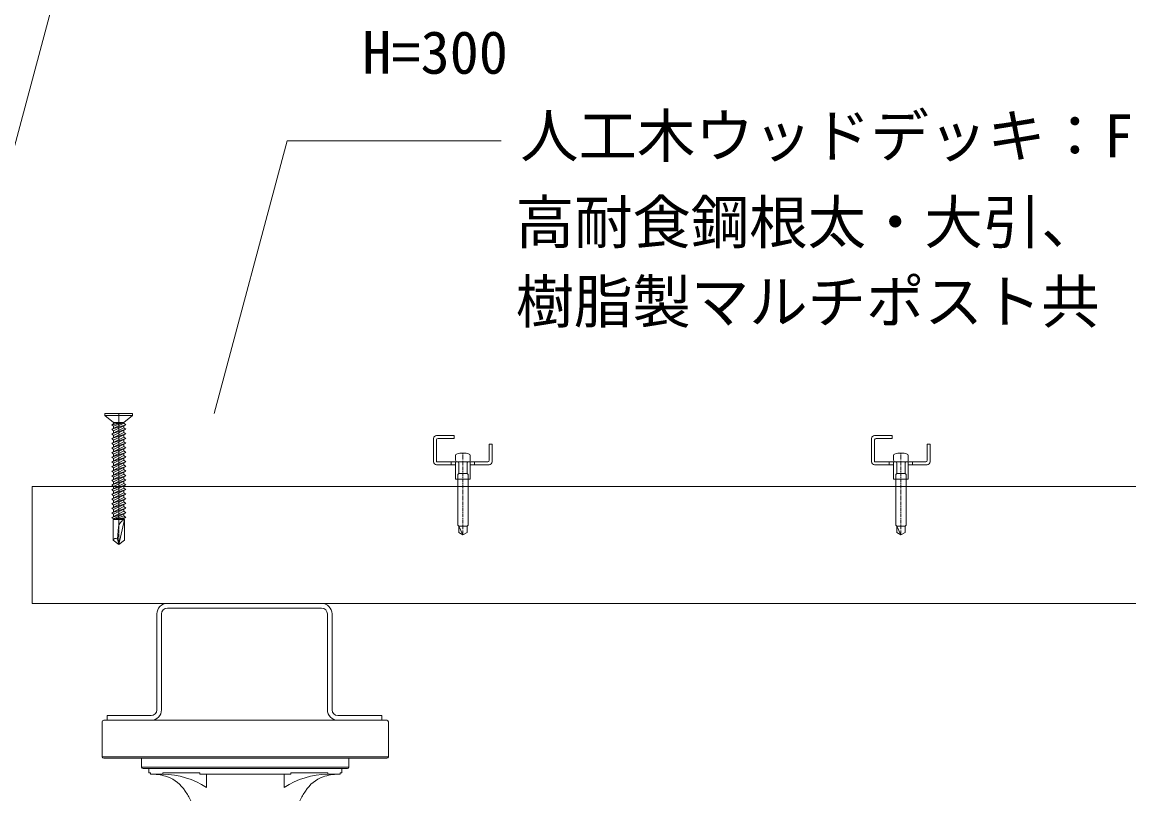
# Model space of a CAD drawing. Units: millimetres, scale not verified. Extents: x -1084 to 781, y -530 to 686.
# Drawn here: x -114.8 to 264.2, y -87.9 to 178.7 of the extents above; entities that cross this region are included whole.
import ezdxf
from ezdxf.enums import TextEntityAlignment as Align

# ---------------------------------------------------------------- set-up
doc = ezdxf.new("R2010")
doc.units = ezdxf.units.MM
doc.linetypes.add('USER3', pattern=[2, 1.25, -0.25, 0.25, -0.25])
for name, color, linetype, lineweight in [('0-3_HATCH', 9, 'Continuous', 18), ('0-B_MOJI', 7, 'Continuous', 18), ('0-E_DECKM', 7, 'Continuous', 18), ('0-F_本体', 7, 'Continuous', 18), ('1-0', 7, 'Continuous', 18), ('1-1_2', 6, 'Continuous', 18), ('1-2_26', 6, 'Continuous', 18), ('1-3_38', 6, 'USER3', 18), ('1-6_0', 6, 'Continuous', 18)]:
    doc.layers.add(name, color=color, linetype=linetype, lineweight=lineweight)
doc.styles.add('ＭＳ ゴシック', font='')
doc.styles.get('ＭＳ ゴシック').set_extended_font_data('MS Gothic')

# ---------------------------------------------------------------- blocks, each defined once
blk = doc.blocks.new('p')
at = {"layer": '1-0'}
for p, q in [((-3.6, 0), (-3.6, -32.8)), ((-2, 0), (-2, -32.8)), ((0, 3.6), (52.8, 3.6)), ((0, 2), (52.8, 2)), ((54.8, 0), (54.8, -32.8)), ((56.4, 0), (56.4, -32.8)), ((-20.6, -34.8), (-5.6, -34.8)), ((-20.6, -34.8), (-20.6, -36.4)), ((-20.6, -36.4), (-5.6, -36.4)), ((-17.434, -34.8), (-8.185, -34.8)), ((58.4, -34.8), (73.4, -34.8)), ((58.4, -36.4), (73.4, -36.4)), ((61.566, -34.8), (70.815, -34.8)), ((73.4, -34.8), (73.4, -36.4))]:
    blk.add_line(p, q, dxfattribs=at)
for centre, radius, start, end in [((0, 0), 3.6, 90, 180), ((0, 0), 2, 90, 180), ((52.8, 0), 3.6, 0, 90), ((52.8, 0), 2, 0, 90), ((-5.6, -32.8), 2, 270, 0), ((-5.6, -32.8), 3.6, 270, 0), ((58.4, -32.8), 3.6, 180, 270), ((58.4, -32.8), 2, 180, 270)]:
    blk.add_arc(centre, radius, start, end, dxfattribs=at)
blk = doc.blocks.new('EDRAS2-G34')
at = {"layer": '1-1_2'}
for p, q in [((-365.5, 1968), (-384.5, 1968)), ((-384.5, 1968), (-384.5, 1966.6)), ((-365.5, 1968), (-384.5, 1968)), ((-384.5, 1968), (-384.5, 1966.6)), ((-384.5, 1966.6), (-378.45, 1962)), ((-384.5, 1966.6), (-365.5, 1966.6)), ((-384.5, 1966.6), (-378.45, 1962)), ((-384.5, 1966.6), (-365.5, 1966.6)), ((-365.5, 1966.6), (-371.55, 1962)), ((-365.5, 1966.6), (-371.55, 1962)), ((-365.5, 1966.6), (-365.5, 1968)), ((-365.5, 1966.6), (-365.5, 1968)), ((-371.55, 1961.453), (-379.8, 1957.237)), ((-371.55, 1961.453), (-379.8, 1957.237)), ((-378.45, 1961.102), (-379.8, 1960.412)), ((-378.45, 1961.102), (-379.8, 1960.412)), ((-370.2, 1960.412), (-379.8, 1957.237)), ((-379.8, 1960.412), (-378.45, 1959.372)), ((-370.2, 1960.412), (-379.8, 1957.237)), ((-379.8, 1960.412), (-378.45, 1959.372)), ((-371.55, 1958.278), (-379.8, 1954.062)), ((-371.55, 1958.278), (-379.8, 1954.062)), ((-370.2, 1957.237), (-379.8, 1954.062)), ((-379.8, 1957.237), (-378.45, 1956.197)), ((-370.2, 1957.237), (-379.8, 1954.062)), ((-379.8, 1957.237), (-378.45, 1956.197)), ((-371.55, 1962), (-378.45, 1961.102)), ((-371.55, 1962), (-378.45, 1962)), ((-378.45, 1962), (-378.45, 1961.102)), ((-371.55, 1962), (-378.45, 1961.102)), ((-371.55, 1962), (-378.45, 1962)), ((-378.45, 1962), (-378.45, 1961.102)), ((-378.45, 1956.197), (-370.2, 1960.412)), ((-378.45, 1956.197), (-370.2, 1960.412)), ((-378.45, 1959.372), (-378.45, 1957.927)), ((-378.45, 1959.372), (-378.45, 1957.927)), ((-378.45, 1953.022), (-370.2, 1957.237)), ((-378.45, 1953.022), (-370.2, 1957.237)), ((-378.45, 1956.197), (-378.45, 1954.752)), ((-378.45, 1956.197), (-378.45, 1954.752)), ((-371.55, 1958.278), (-371.55, 1959.723)), ((-371.55, 1958.278), (-371.55, 1959.723)), ((-370.2, 1957.237), (-371.55, 1958.278)), ((-370.2, 1957.237), (-371.55, 1958.278)), ((-371.55, 1955.103), (-371.55, 1956.548)), ((-371.55, 1955.103), (-371.55, 1956.548)), ((-371.55, 1955.103), (-379.8, 1950.887)), ((-371.55, 1955.103), (-379.8, 1950.887)), ((-370.2, 1954.062), (-379.8, 1950.887)), ((-379.8, 1954.062), (-378.45, 1953.022)), ((-370.2, 1954.062), (-379.8, 1950.887)), ((-379.8, 1954.062), (-378.45, 1953.022)), ((-371.55, 1951.928), (-379.8, 1947.712)), ((-371.55, 1951.928), (-379.8, 1947.712)), ((-370.2, 1950.887), (-379.8, 1947.712)), ((-379.8, 1950.887), (-378.45, 1949.847)), ((-370.2, 1950.887), (-379.8, 1947.712)), ((-379.8, 1950.887), (-378.45, 1949.847)), ((-371.55, 1948.753), (-379.8, 1944.537)), ((-371.55, 1948.753), (-379.8, 1944.537)), ((-378.45, 1949.847), (-370.2, 1954.062)), ((-378.45, 1949.847), (-370.2, 1954.062)), ((-378.45, 1953.022), (-378.45, 1951.577)), ((-378.45, 1953.022), (-378.45, 1951.577)), ((-378.45, 1946.672), (-370.2, 1950.887)), ((-378.45, 1946.672), (-370.2, 1950.887)), ((-378.45, 1949.847), (-378.45, 1948.402)), ((-378.45, 1949.847), (-378.45, 1948.402)), ((-370.2, 1954.062), (-371.55, 1955.103)), ((-370.2, 1954.062), (-371.55, 1955.103)), ((-371.55, 1951.928), (-371.55, 1953.373)), ((-371.55, 1951.928), (-371.55, 1953.373)), ((-370.2, 1950.887), (-371.55, 1951.928)), ((-370.2, 1950.887), (-371.55, 1951.928)), ((-371.55, 1948.753), (-371.55, 1950.198)), ((-371.55, 1948.753), (-371.55, 1950.198)), ((-370.2, 1947.712), (-371.55, 1948.753)), ((-370.2, 1947.712), (-371.55, 1948.753)), ((-370.2, 1947.712), (-379.8, 1944.537)), ((-379.8, 1947.712), (-378.45, 1946.672)), ((-370.2, 1947.712), (-379.8, 1944.537)), ((-379.8, 1947.712), (-378.45, 1946.672)), ((-371.55, 1945.578), (-379.8, 1941.362)), ((-371.55, 1945.578), (-379.8, 1941.362)), ((-370.2, 1944.537), (-379.8, 1941.362)), ((-379.8, 1944.537), (-378.45, 1943.497)), ((-370.2, 1944.537), (-379.8, 1941.362)), ((-379.8, 1944.537), (-378.45, 1943.497)), ((-371.55, 1942.403), (-379.8, 1938.187)), ((-371.55, 1942.403), (-379.8, 1938.187)), ((-370.2, 1941.362), (-379.8, 1938.187)), ((-379.8, 1941.362), (-378.45, 1940.322)), ((-370.2, 1941.362), (-379.8, 1938.187)), ((-379.8, 1941.362), (-378.45, 1940.322)), ((-378.45, 1943.497), (-370.2, 1947.712)), ((-378.45, 1943.497), (-370.2, 1947.712)), ((-378.45, 1946.672), (-378.45, 1945.227)), ((-378.45, 1946.672), (-378.45, 1945.227)), ((-378.45, 1940.322), (-370.2, 1944.537)), ((-378.45, 1940.322), (-370.2, 1944.537)), ((-378.45, 1943.497), (-378.45, 1942.052)), ((-378.45, 1943.497), (-378.45, 1942.052)), ((-378.45, 1937.147), (-370.2, 1941.362)), ((-378.45, 1937.147), (-370.2, 1941.362)), ((-371.55, 1945.578), (-371.55, 1947.023)), ((-371.55, 1945.578), (-371.55, 1947.023)), ((-370.2, 1944.537), (-371.55, 1945.578)), ((-370.2, 1944.537), (-371.55, 1945.578)), ((-371.55, 1942.403), (-371.55, 1943.848)), ((-371.55, 1942.403), (-371.55, 1943.848)), ((-370.2, 1941.362), (-371.55, 1942.403)), ((-370.2, 1941.362), (-371.55, 1942.403)), ((-371.55, 1939.228), (-371.55, 1940.673)), ((-371.55, 1939.228), (-371.55, 1940.673)), ((-371.55, 1939.228), (-379.8, 1935.012)), ((-371.55, 1939.228), (-379.8, 1935.012)), ((-370.2, 1938.187), (-379.8, 1935.012)), ((-379.8, 1938.187), (-378.45, 1937.147)), ((-370.2, 1938.187), (-379.8, 1935.012)), ((-379.8, 1938.187), (-378.45, 1937.147)), ((-371.55, 1936.053), (-379.8, 1931.837)), ((-371.55, 1936.053), (-379.8, 1931.837)), ((-370.2, 1935.012), (-379.8, 1931.837)), ((-379.8, 1935.012), (-378.45, 1933.972)), ((-370.2, 1935.012), (-379.8, 1931.837)), ((-379.8, 1935.012), (-378.45, 1933.972)), ((-378.45, 1940.322), (-378.45, 1938.877)), ((-378.45, 1940.322), (-378.45, 1938.877)), ((-378.45, 1933.972), (-370.2, 1938.187)), ((-378.45, 1933.972), (-370.2, 1938.187)), ((-378.45, 1937.147), (-378.45, 1935.702)), ((-378.45, 1937.147), (-378.45, 1935.702)), ((-378.45, 1930.797), (-370.2, 1935.012)), ((-378.45, 1930.797), (-370.2, 1935.012)), ((-378.45, 1933.972), (-378.45, 1932.527)), ((-378.45, 1933.972), (-378.45, 1932.527)), ((-370.2, 1938.187), (-371.55, 1939.228)), ((-370.2, 1938.187), (-371.55, 1939.228)), ((-371.55, 1936.053), (-371.55, 1937.498)), ((-371.55, 1936.053), (-371.55, 1937.498)), ((-370.2, 1935.012), (-371.55, 1936.053)), ((-370.2, 1935.012), (-371.55, 1936.053)), ((-371.55, 1932.878), (-371.55, 1934.323)), ((-371.55, 1932.878), (-371.55, 1934.323)), ((-371.55, 1932.878), (-379.8, 1928.662)), ((-371.55, 1932.878), (-379.8, 1928.662)), ((-370.2, 1931.837), (-379.8, 1928.662)), ((-379.8, 1931.837), (-378.45, 1930.797)), ((-370.2, 1931.837), (-379.8, 1928.662)), ((-379.8, 1931.837), (-378.45, 1930.797)), ((-371.55, 1929.703), (-379.8, 1925.487)), ((-371.55, 1929.703), (-379.8, 1925.487)), ((-370.2, 1928.662), (-379.8, 1925.487)), ((-379.8, 1928.662), (-378.45, 1927.622)), ((-370.2, 1928.662), (-379.8, 1925.487)), ((-379.8, 1928.662), (-378.45, 1927.622)), ((-371.55, 1926.528), (-379.8, 1922.312)), ((-371.55, 1926.528), (-379.8, 1922.312)), ((-370.2, 1925.487), (-379.8, 1922.312)), ((-379.8, 1925.487), (-378.45, 1924.447)), ((-370.2, 1925.487), (-379.8, 1922.312)), ((-379.8, 1925.487), (-378.45, 1924.447)), ((-378.45, 1927.622), (-370.2, 1931.837)), ((-378.45, 1927.622), (-370.2, 1931.837)), ((-378.45, 1930.797), (-378.45, 1929.352)), ((-378.45, 1930.797), (-378.45, 1929.352)), ((-378.45, 1924.447), (-370.2, 1928.662)), ((-378.45, 1924.447), (-370.2, 1928.662)), ((-378.45, 1927.622), (-378.45, 1926.177)), ((-378.45, 1927.622), (-378.45, 1926.177)), ((-378.45, 1921.272), (-370.2, 1925.487)), ((-378.45, 1921.272), (-370.2, 1925.487)), ((-370.2, 1931.837), (-371.55, 1932.878)), ((-370.2, 1931.837), (-371.55, 1932.878)), ((-371.55, 1929.703), (-371.55, 1931.148)), ((-371.55, 1929.703), (-371.55, 1931.148)), ((-370.2, 1928.662), (-371.55, 1929.703)), ((-370.2, 1928.662), (-371.55, 1929.703)), ((-371.55, 1926.528), (-371.55, 1927.973)), ((-371.55, 1926.528), (-371.55, 1927.973)), ((-370.2, 1925.487), (-371.55, 1926.528)), ((-370.2, 1925.487), (-371.55, 1926.528)), ((-371.55, 1923.353), (-379.8, 1919.137)), ((-371.55, 1923.353), (-379.8, 1919.137)), ((-370.2, 1922.312), (-379.8, 1919.137)), ((-379.8, 1922.312), (-378.45, 1921.272)), ((-370.2, 1922.312), (-379.8, 1919.137)), ((-379.8, 1922.312), (-378.45, 1921.272)), ((-371.55, 1920.178), (-379.8, 1915.962)), ((-371.55, 1920.178), (-379.8, 1915.962)), ((-370.2, 1919.137), (-379.8, 1915.962)), ((-379.8, 1919.137), (-378.45, 1918.097)), ((-370.2, 1919.137), (-379.8, 1915.962)), ((-379.8, 1919.137), (-378.45, 1918.097)), ((-378.45, 1924.447), (-378.45, 1923.002)), ((-378.45, 1924.447), (-378.45, 1923.002)), ((-378.45, 1918.097), (-370.2, 1922.312)), ((-378.45, 1918.097), (-370.2, 1922.312)), ((-378.45, 1921.272), (-378.45, 1919.827)), ((-378.45, 1921.272), (-378.45, 1919.827)), ((-378.45, 1914.922), (-370.2, 1919.137)), ((-378.45, 1914.922), (-370.2, 1919.137)), ((-378.45, 1918.097), (-378.45, 1916.652)), ((-378.45, 1918.097), (-378.45, 1916.652)), ((-371.55, 1923.353), (-371.55, 1924.798)), ((-371.55, 1923.353), (-371.55, 1924.798)), ((-370.2, 1922.312), (-371.55, 1923.353)), ((-370.2, 1922.312), (-371.55, 1923.353)), ((-371.55, 1920.178), (-371.55, 1921.623)), ((-371.55, 1920.178), (-371.55, 1921.623)), ((-370.2, 1919.137), (-371.55, 1920.178)), ((-370.2, 1919.137), (-371.55, 1920.178)), ((-371.55, 1917.003), (-371.55, 1918.448)), ((-371.55, 1917.003), (-371.55, 1918.448)), ((-371.55, 1917.003), (-379.8, 1912.787)), ((-371.55, 1917.003), (-379.8, 1912.787)), ((-370.2, 1915.962), (-379.8, 1912.787)), ((-379.8, 1915.962), (-378.45, 1914.922)), ((-370.2, 1915.962), (-379.8, 1912.787)), ((-379.8, 1915.962), (-378.45, 1914.922)), ((-379.8, 1912.787), (-378.45, 1911.747)), ((-370.2, 1912.787), (-379.8, 1909.612)), ((-379.8, 1912.787), (-378.45, 1911.747)), ((-370.2, 1912.787), (-379.8, 1909.612)), ((-378.45, 1911.747), (-370.2, 1915.962)), ((-378.45, 1911.747), (-370.2, 1915.962)), ((-378.45, 1914.922), (-378.45, 1913.477)), ((-378.45, 1914.922), (-378.45, 1913.477)), ((-378.45, 1908.572), (-370.2, 1912.787)), ((-378.45, 1908.572), (-370.2, 1912.787)), ((-378.45, 1911.747), (-378.45, 1910.302)), ((-378.45, 1911.747), (-378.45, 1910.302)), ((-370.2, 1915.962), (-371.55, 1917.003)), ((-370.2, 1915.962), (-371.55, 1917.003)), ((-371.55, 1913.828), (-371.55, 1915.273)), ((-371.55, 1913.828), (-371.55, 1915.273)), ((-370.2, 1912.787), (-371.55, 1913.828)), ((-370.2, 1912.787), (-371.55, 1913.828)), ((-371.55, 1910.653), (-371.55, 1912.098)), ((-371.55, 1910.653), (-371.55, 1912.098)), ((-370.2, 1909.612), (-371.55, 1910.653)), ((-370.2, 1909.612), (-371.55, 1910.653)), ((-370.2, 1909.612), (-379.8, 1906.437)), ((-370.2, 1909.612), (-379.8, 1906.437)), ((-370.2, 1906.437), (-379.8, 1903.262)), ((-370.2, 1906.437), (-379.8, 1903.262)), ((-370.2, 1903.262), (-379.8, 1900.087)), ((-370.2, 1903.262), (-379.8, 1900.087)), ((-378.45, 1905.397), (-370.2, 1909.612)), ((-378.45, 1905.397), (-370.2, 1909.612)), ((-378.45, 1908.572), (-378.45, 1907.127)), ((-378.45, 1908.572), (-378.45, 1907.127)), ((-378.45, 1902.222), (-370.2, 1906.437)), ((-378.45, 1902.222), (-370.2, 1906.437)), ((-378.45, 1905.397), (-378.45, 1903.952)), ((-378.45, 1905.397), (-378.45, 1903.952)), ((-378.45, 1899.047), (-370.2, 1903.262)), ((-378.45, 1899.047), (-370.2, 1903.262)), ((-371.55, 1907.478), (-371.55, 1908.923)), ((-371.55, 1907.478), (-371.55, 1908.923)), ((-370.2, 1906.437), (-371.55, 1907.478)), ((-370.2, 1906.437), (-371.55, 1907.478)), ((-371.55, 1904.303), (-371.55, 1905.748)), ((-371.55, 1904.303), (-371.55, 1905.748)), ((-370.2, 1903.262), (-371.55, 1904.303)), ((-370.2, 1903.262), (-371.55, 1904.303)), ((-371.55, 1901.128), (-379.8, 1896.912)), ((-371.55, 1901.128), (-379.8, 1896.912)), ((-370.2, 1900.087), (-379.8, 1896.912)), ((-370.2, 1900.087), (-379.8, 1896.912)), ((-379.8, 1896.912), (-378.45, 1895.872)), ((-379.8, 1896.912), (-378.45, 1895.872)), ((-371.1, 1895.475), (-378.9, 1895.475)), ((-378.9, 1895.475), (-378.9, 1881.309)), ((-371.1, 1895.475), (-378.9, 1895.475)), ((-378.9, 1895.475), (-378.9, 1881.309)), ((-378.45, 1902.222), (-378.45, 1900.777)), ((-378.45, 1902.222), (-378.45, 1900.777)), ((-378.45, 1895.872), (-370.2, 1900.087)), ((-378.45, 1895.872), (-370.2, 1900.087)), ((-378.45, 1899.047), (-378.45, 1897.602)), ((-378.45, 1899.047), (-378.45, 1897.602)), ((-371.55, 1897.953), (-378.45, 1895.475)), ((-371.55, 1897.953), (-378.45, 1895.475)), ((-370.2, 1896.912), (-378.45, 1895.475)), ((-370.2, 1896.912), (-378.45, 1895.475)), ((-371.55, 1896.223), (-378.45, 1895.475)), ((-371.55, 1896.223), (-378.45, 1895.475)), ((-378.45, 1895.872), (-378.45, 1895.475)), ((-378.45, 1895.872), (-378.45, 1895.475)), ((-371.1, 1895.475), (-375, 1878.475)), ((-371.1, 1895.475), (-375, 1878.475)), ((-371.55, 1901.128), (-371.55, 1902.573)), ((-371.55, 1901.128), (-371.55, 1902.573)), ((-370.2, 1900.087), (-371.55, 1901.128)), ((-370.2, 1900.087), (-371.55, 1901.128)), ((-371.55, 1899.398), (-371.55, 1897.953)), ((-371.55, 1899.398), (-371.55, 1897.953)), ((-370.2, 1896.912), (-371.55, 1897.953)), ((-370.2, 1896.912), (-371.55, 1897.953)), ((-371.55, 1896.223), (-370.2, 1896.912)), ((-371.55, 1896.223), (-370.2, 1896.912)), ((-371.55, 1896.223), (-371.55, 1895.475)), ((-371.55, 1896.223), (-371.55, 1895.475)), ((-371.1, 1895.475), (-371.1, 1881.309)), ((-371.1, 1895.475), (-371.1, 1881.309)), ((-375.932, 1881.952), (-375.079, 1890.348)), ((-375.932, 1881.952), (-375.079, 1890.348)), ((-371.1, 1881.309), (-375, 1878.475)), ((-371.1, 1881.309), (-375, 1878.475))]:
    blk.add_line(p, q, dxfattribs=at)
at = {"layer": '1-1_2', "linetype": 'USER3'}
blk.add_line((-375, 1968), (-375, 1878.475), dxfattribs=at)
blk.add_line((-375, 1968), (-375, 1878.475), dxfattribs=at)
at = {"layer": '1-1_2'}
for points in [[(-378.45, 1959.372), (-371.55, 1962), (-379.8, 1960.412)], [(-378.45, 1959.372), (-371.55, 1962), (-379.8, 1960.412)], [(-370.2, 1960.412), (-371.55, 1961.453), (-371.55, 1962)], [(-370.2, 1960.412), (-371.55, 1961.453), (-371.55, 1962)], [(-371.55, 1913.828), (-379.8, 1909.612), (-378.45, 1908.572)], [(-371.55, 1913.828), (-379.8, 1909.612), (-378.45, 1908.572)], [(-371.55, 1910.653), (-379.8, 1906.437), (-378.45, 1905.397)], [(-371.55, 1910.653), (-379.8, 1906.437), (-378.45, 1905.397)], [(-371.55, 1907.478), (-379.8, 1903.262), (-378.45, 1902.222)], [(-371.55, 1907.478), (-379.8, 1903.262), (-378.45, 1902.222)], [(-371.55, 1904.303), (-379.8, 1900.087), (-378.45, 1899.047)], [(-371.55, 1904.303), (-379.8, 1900.087), (-378.45, 1899.047)], [(-375.932, 1881.952), (-375, 1878.475), (-378.9, 1881.309)], [(-375.932, 1881.952), (-375, 1878.475), (-378.9, 1881.309)]]:
    blk.add_lwpolyline(points, dxfattribs=at)
for centre, radius, start, end in [((-368.91, 1889.668), 6.207, 110.66428, 173.71245), ((-368.91, 1889.668), 6.207, 110.66428, 173.71245), ((-377.225, 1880.749), 1.766, 42.9429, 161.53301), ((-377.225, 1880.749), 1.766, 42.9429, 161.53301)]:
    blk.add_arc(centre, radius, start, end, dxfattribs=at)
blk = doc.blocks.new('8')
at = {"layer": '1-2_26'}
for p, q in [((-10, 25), (-10, 33)), ((-9, 34), (-3, 34)), ((-9, 25), (-9, 32.5)), ((-8.5, 33), (-3, 33)), ((-3, 33), (-3, 34)), ((10, 31), (9, 31)), ((9, 25.5), (9, 31)), ((10, 25), (10, 31)), ((8.5, 25), (-9, 25)), ((-2.5, 24), (-9, 24)), ((-4, 24), (-4, 25)), ((-2.5, 25), (-2.5, 19)), ((9, 24), (2.5, 24)), ((4, 24), (4, 25))]:
    blk.add_line(p, q, dxfattribs=at)
blk.add_lwpolyline([(2.5, 25), (2.5, 19), (-2.5, 19)], dxfattribs=at)
for centre, radius, start, end in [((-9, 33), 1, 90, 180), ((-8.5, 32.5), 0.5, 90, 180), ((-9, 25), 1, 180, 270), ((8.5, 25.5), 0.5, 270, 0), ((9, 25), 1, 270, 0)]:
    blk.add_arc(centre, radius, start, end, dxfattribs=at)
at = {"layer": '1-3_38'}
blk.add_line((0, 0), (0, 28), dxfattribs=at)
at = {"layer": '1-6_0'}
for p, q in [((-2.475, 27.157), (-2.475, 25.5)), ((2.525, 27.157), (2.525, 25.5)), ((-1.375, 24.5), (-1.375, 21)), ((1.425, 24.505), (1.425, 21)), ((-1.375, 21), (-1.725, 20.65)), ((-1.725, 20.65), (-1.725, 3.35)), ((-1.375, 21), (1.425, 21)), ((1.425, 21), (1.775, 20.65)), ((1.775, 20.65), (1.775, 3.35)), ((-1.375, 3), (-1.725, 3.35)), ((-1.375, 3), (-1.375, 0.808)), ((0.025, 0), (-1.375, 3)), ((-1.375, 3), (1.425, 3)), ((1.775, 3.35), (1.425, 3)), ((1.425, 3), (1.425, 0.808))]:
    blk.add_line(p, q, dxfattribs=at)
blk.add_lwpolyline([(1.425, 0.808), (0.025, 0), (-1.375, 0.808)], dxfattribs=at)
for centre, radius, start, end in [((-1.975, 27.157), 0.5, 109.47122, 180), ((0.025, 21.5), 6.5, 70.52878, 109.47122), ((2.025, 27.157), 0.5, 0, 70.52878), ((-1.975, 25.5), 0.5, 180, 270), ((-1.975, 25.5), 0.5, 180, 270), ((-1.875, 24.5), 0.5, 0, 90), ((1.925, 24.505), 0.5, 84.26083, 180), ((2.025, 25.5), 0.5, 264.26083, 0)]:
    blk.add_arc(centre, radius, start, end, dxfattribs=at)

msp = doc.modelspace()

# ---------------------------------------------------------------- linework, layer by layer
at = {"layer": '0-B_MOJI'}
for p, q in [((-141.96, 44.715), (-101.354, 196.26)), ((-49.065, 44.715), (-24.04, 138.109)), ((-24.04, 138.109), (49.26, 138.109))]:
    msp.add_line(p, q, dxfattribs=at)
at = {"layer": '0-E_DECKM'}
for p, q in [((478.995, 19.715), (-111.335, 19.715)), ((478.995, 19.715), (-111.335, 19.715)), ((483.665, -20.285), (-111.335, -20.285))]:
    msp.add_line(p, q, dxfattribs=at)
for points in [[(478.995, 19.715), (-111.335, 19.715), (-111.335, -20.285)], [(483.665, -20.285), (483.665, 19.715), (-106.666, 19.715)]]:
    msp.add_lwpolyline(points, dxfattribs=at)
at = {"layer": '0-F_本体'}
for p, q in [((10.145, -60.285), (-86.855, -60.285)), ((-87.355, -60.785), (-87.355, -72.785)), ((10.645, -72.785), (10.645, -60.785)), ((10.645, -72.785), (-87.355, -72.785)), ((-86.855, -73.285), (10.145, -73.285)), ((-73.855, -73.285), (-73.855, -76.285)), ((-2.855, -76.285), (-2.855, -73.285)), ((-2.855, -76.285), (-73.855, -76.285)), ((-3.355, -76.785), (-73.355, -76.785)), ((-71.355, -76.785), (-71.355, -78.285)), ((-71.355, -78.285), (-70.805, -78.285)), ((-70.805, -78.785), (-70.805, -78.285)), ((-70.805, -78.785), (-66.591, -78.785)), ((-66.591, -78.285), (-53.956, -78.285)), ((-66.591, -78.785), (-66.591, -78.285)), ((-53.956, -78.785), (-53.956, -78.285)), ((-53.956, -78.785), (-22.755, -78.785)), ((-51.68, -83.347), (-51.68, -78.785)), ((-25.03, -83.347), (-25.03, -78.785)), ((-10.119, -78.285), (-22.755, -78.285)), ((-22.755, -78.785), (-22.755, -78.285)), ((-10.119, -78.785), (-10.119, -78.285)), ((-10.119, -78.785), (-5.905, -78.785)), ((-5.904, -78.785), (-5.904, -78.285)), ((-5.355, -78.285), (-5.355, -76.785))]:
    msp.add_line(p, q, dxfattribs=at)
msp.add_lwpolyline([(-5.905, -78.785), (-5.905, -78.285), (-5.355, -78.285)], dxfattribs=at)
for centre, radius, start, end in [((-86.855, -60.785), 0.5, 90, 180), ((10.145, -60.785), 0.5, 0, 90), ((-86.855, -72.785), 0.5, 180, 270), ((10.145, -72.785), 0.5, 270, 0), ((-73.355, -76.285), 0.5, 180, 270), ((-70.245, -94.419), 15.644, 70.42905, 89.87522), ((-66.555, -105.312), 26.528, 55.89391, 90.07887), ((-10.116, -105.441), 26.656, 90.00617, 124.02104), ((-6.464, -94.419), 15.644, 90.08034, 109.57083), ((-3.355, -76.285), 0.5, 270, 0), ((-68.614, -90.304), 11.222, 31.09548, 71.23875), ((-8.095, -90.304), 11.222, 108.76251, 148.90452), ((-70.8, -93.774), 15, 23.15819, 38.15391), ((-5.909, -93.774), 15, 141.84852, 156.84181)]:
    msp.add_arc(centre, radius, start, end, dxfattribs=at)

# ---------------------------------------------------------------- block references
at = {"layer": '0-3_HATCH'}
msp.add_blockref('p', (-65.045, -23.885), dxfattribs=at)
at = {"layer": '0-E_DECKM'}
for p in [(36.14, 3.215), (186.14, 3.215)]:
    msp.add_blockref('8', p, dxfattribs=at)
at = {"layer": '1-6_0', "xscale": 0.5, "yscale": 0.5}
msp.add_blockref('EDRAS2-G34', (105.784, -939.285), dxfattribs=at)

# ---------------------------------------------------------------- texts
at = {"layer": '0-B_MOJI', "style": 'ＭＳ ゴシック'}
for s, p in [('H=300', (1.709, 156.669)), ('人工木ウッドデッキ：FDウッド', (55.76, 128.109)), ('高耐食鋼根太・大引、', (54.23, 98.518)), ('樹脂製マルチポスト共', (54.23, 71.339))]:
    msp.add_text(s, height=14.66, dxfattribs=at).set_placement(p, align=Align.BOTTOM_LEFT)

doc.saveas('drawing.dxf')
